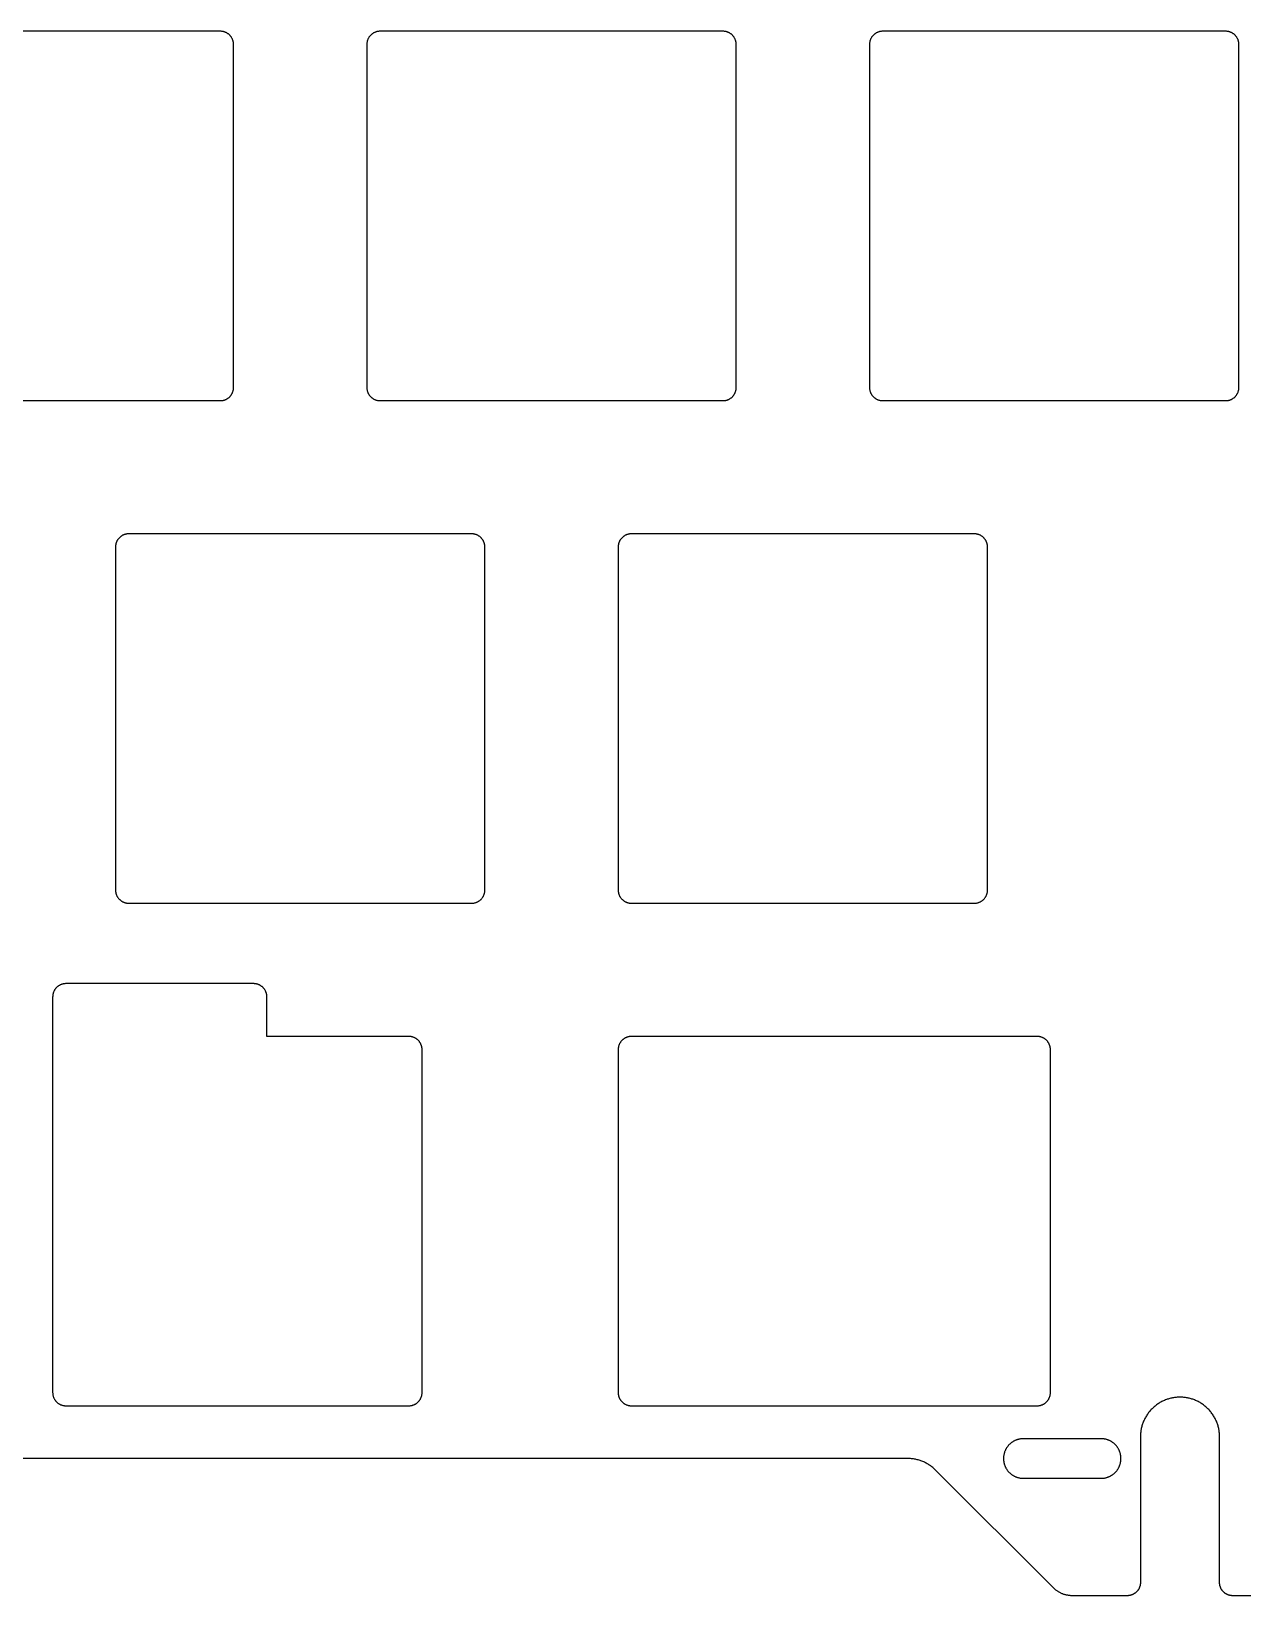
# Model space of a CAD drawing. Header units: millimetres. Extents: x -2014 to -1710, y 1046 to 1151.
# Drawn here: x -1819.7 to -1773.8, y 1046.4 to 1105.7 of the extents above; entities that cross this region are included whole.
import ezdxf

# ---------------------------------------------------------------- set-up
doc = ezdxf.new("R2010")
doc.units = ezdxf.units.MM
doc.layers.add('Layer 01', color=1, linetype='Continuous', true_color=0xff0000)

msp = doc.modelspace()

# ---------------------------------------------------------------- linework, layer by layer
at = {"layer": 'Layer 01', "color": 254, "true_color": 0xcad1ee}
for points in [[(-1812.515, 1105.706), (-1825.515, 1105.706)], [(-1812.015, 1105.206), (-1812.016, 1105.223), (-1812.017, 1105.24), (-1812.018, 1105.257), (-1812.02, 1105.274), (-1812.023, 1105.291), (-1812.026, 1105.308), (-1812.03, 1105.324), (-1812.034, 1105.341), (-1812.039, 1105.357), (-1812.044, 1105.373), (-1812.05, 1105.389), (-1812.057, 1105.405), (-1812.064, 1105.421), (-1812.072, 1105.436), (-1812.08, 1105.451), (-1812.088, 1105.466), (-1812.097, 1105.48), (-1812.107, 1105.494), (-1812.117, 1105.508), (-1812.128, 1105.521), (-1812.139, 1105.534), (-1812.15, 1105.547), (-1812.162, 1105.559), (-1812.174, 1105.571), (-1812.187, 1105.583), (-1812.2, 1105.594), (-1812.213, 1105.604), (-1812.227, 1105.614), (-1812.241, 1105.624), (-1812.256, 1105.633), (-1812.27, 1105.642), (-1812.285, 1105.65), (-1812.301, 1105.657), (-1812.316, 1105.664), (-1812.332, 1105.671), (-1812.348, 1105.677), (-1812.364, 1105.682), (-1812.381, 1105.687), (-1812.397, 1105.692), (-1812.414, 1105.695), (-1812.431, 1105.699), (-1812.447, 1105.701), (-1812.464, 1105.703), (-1812.481, 1105.705), (-1812.498, 1105.706), (-1812.515, 1105.706)], [(-1806.465, 1105.706), (-1806.483, 1105.706), (-1806.5, 1105.705), (-1806.517, 1105.703), (-1806.534, 1105.701), (-1806.55, 1105.699), (-1806.567, 1105.695), (-1806.584, 1105.692), (-1806.6, 1105.687), (-1806.617, 1105.682), (-1806.633, 1105.677), (-1806.649, 1105.671), (-1806.665, 1105.664), (-1806.68, 1105.657), (-1806.696, 1105.65), (-1806.711, 1105.642), (-1806.725, 1105.633), (-1806.74, 1105.624), (-1806.754, 1105.614), (-1806.768, 1105.604), (-1806.781, 1105.594), (-1806.794, 1105.583), (-1806.807, 1105.571), (-1806.819, 1105.559), (-1806.831, 1105.547), (-1806.842, 1105.534), (-1806.853, 1105.521), (-1806.864, 1105.508), (-1806.874, 1105.494), (-1806.884, 1105.48), (-1806.893, 1105.466), (-1806.901, 1105.451), (-1806.909, 1105.436), (-1806.917, 1105.421), (-1806.924, 1105.405), (-1806.931, 1105.389), (-1806.937, 1105.373), (-1806.942, 1105.357), (-1806.947, 1105.341), (-1806.951, 1105.324), (-1806.955, 1105.308), (-1806.958, 1105.291), (-1806.961, 1105.274), (-1806.963, 1105.257), (-1806.964, 1105.24), (-1806.965, 1105.223), (-1806.965, 1105.206)], [(-1793.465, 1105.706), (-1806.465, 1105.706)], [(-1792.965, 1105.206), (-1792.966, 1105.223), (-1792.967, 1105.24), (-1792.968, 1105.257), (-1792.97, 1105.274), (-1792.973, 1105.291), (-1792.976, 1105.308), (-1792.98, 1105.324), (-1792.984, 1105.341), (-1792.989, 1105.357), (-1792.994, 1105.373), (-1793, 1105.389), (-1793.007, 1105.405), (-1793.014, 1105.421), (-1793.022, 1105.436), (-1793.03, 1105.451), (-1793.038, 1105.466), (-1793.047, 1105.48), (-1793.057, 1105.494), (-1793.067, 1105.508), (-1793.078, 1105.521), (-1793.089, 1105.534), (-1793.1, 1105.547), (-1793.112, 1105.559), (-1793.124, 1105.571), (-1793.137, 1105.583), (-1793.15, 1105.594), (-1793.163, 1105.604), (-1793.177, 1105.614), (-1793.191, 1105.624), (-1793.206, 1105.633), (-1793.22, 1105.642), (-1793.235, 1105.65), (-1793.251, 1105.657), (-1793.266, 1105.664), (-1793.282, 1105.671), (-1793.298, 1105.677), (-1793.314, 1105.682), (-1793.331, 1105.687), (-1793.347, 1105.692), (-1793.364, 1105.695), (-1793.381, 1105.699), (-1793.397, 1105.701), (-1793.414, 1105.703), (-1793.431, 1105.705), (-1793.448, 1105.706), (-1793.465, 1105.706)], [(-1787.415, 1105.706), (-1787.433, 1105.706), (-1787.45, 1105.705), (-1787.467, 1105.703), (-1787.484, 1105.701), (-1787.5, 1105.699), (-1787.517, 1105.695), (-1787.534, 1105.692), (-1787.55, 1105.687), (-1787.567, 1105.682), (-1787.583, 1105.677), (-1787.599, 1105.671), (-1787.615, 1105.664), (-1787.63, 1105.657), (-1787.646, 1105.65), (-1787.661, 1105.642), (-1787.675, 1105.633), (-1787.69, 1105.624), (-1787.704, 1105.614), (-1787.718, 1105.604), (-1787.731, 1105.594), (-1787.744, 1105.583), (-1787.757, 1105.571), (-1787.769, 1105.559), (-1787.781, 1105.547), (-1787.792, 1105.534), (-1787.803, 1105.521), (-1787.814, 1105.508), (-1787.824, 1105.494), (-1787.834, 1105.48), (-1787.843, 1105.466), (-1787.851, 1105.451), (-1787.859, 1105.436), (-1787.867, 1105.421), (-1787.874, 1105.405), (-1787.881, 1105.389), (-1787.887, 1105.373), (-1787.892, 1105.357), (-1787.897, 1105.341), (-1787.901, 1105.324), (-1787.905, 1105.308), (-1787.908, 1105.291), (-1787.911, 1105.274), (-1787.913, 1105.257), (-1787.914, 1105.24), (-1787.915, 1105.223), (-1787.915, 1105.206)], [(-1774.415, 1105.706), (-1787.415, 1105.706)], [(-1773.915, 1105.206), (-1773.916, 1105.223), (-1773.917, 1105.24), (-1773.918, 1105.257), (-1773.92, 1105.274), (-1773.923, 1105.291), (-1773.926, 1105.308), (-1773.93, 1105.324), (-1773.934, 1105.341), (-1773.939, 1105.357), (-1773.944, 1105.373), (-1773.95, 1105.389), (-1773.957, 1105.405), (-1773.964, 1105.421), (-1773.972, 1105.436), (-1773.98, 1105.451), (-1773.988, 1105.466), (-1773.997, 1105.48), (-1774.007, 1105.494), (-1774.017, 1105.508), (-1774.028, 1105.521), (-1774.039, 1105.534), (-1774.05, 1105.547), (-1774.062, 1105.559), (-1774.074, 1105.571), (-1774.087, 1105.583), (-1774.1, 1105.594), (-1774.113, 1105.604), (-1774.127, 1105.614), (-1774.141, 1105.624), (-1774.156, 1105.633), (-1774.17, 1105.642), (-1774.185, 1105.65), (-1774.201, 1105.657), (-1774.216, 1105.664), (-1774.232, 1105.671), (-1774.248, 1105.677), (-1774.264, 1105.682), (-1774.281, 1105.687), (-1774.297, 1105.692), (-1774.314, 1105.695), (-1774.331, 1105.699), (-1774.347, 1105.701), (-1774.364, 1105.703), (-1774.381, 1105.705), (-1774.398, 1105.706), (-1774.415, 1105.706)], [(-1812.015, 1092.206), (-1812.015, 1105.206)], [(-1806.965, 1105.206), (-1806.965, 1092.206)], [(-1792.965, 1092.206), (-1792.965, 1105.206)], [(-1787.915, 1105.206), (-1787.915, 1092.206)], [(-1773.915, 1104.711), (-1773.915, 1105.206)], [(-1773.915, 1104.706), (-1773.915, 1104.711)], [(-1773.915, 1092.706), (-1773.915, 1104.706)], [(-1773.915, 1092.701), (-1773.915, 1092.706)], [(-1773.915, 1092.206), (-1773.915, 1092.701)], [(-1812.515, 1091.706), (-1812.498, 1091.706), (-1812.481, 1091.707), (-1812.464, 1091.708), (-1812.447, 1091.711), (-1812.431, 1091.713), (-1812.414, 1091.716), (-1812.397, 1091.72), (-1812.381, 1091.724), (-1812.364, 1091.729), (-1812.348, 1091.735), (-1812.332, 1091.741), (-1812.316, 1091.747), (-1812.301, 1091.754), (-1812.285, 1091.762), (-1812.27, 1091.77), (-1812.256, 1091.779), (-1812.241, 1091.788), (-1812.227, 1091.797), (-1812.213, 1091.807), (-1812.2, 1091.818), (-1812.187, 1091.829), (-1812.174, 1091.84), (-1812.162, 1091.852), (-1812.15, 1091.865), (-1812.139, 1091.877), (-1812.128, 1091.89), (-1812.117, 1091.904), (-1812.107, 1091.918), (-1812.097, 1091.932), (-1812.088, 1091.946), (-1812.08, 1091.961), (-1812.072, 1091.976), (-1812.064, 1091.991), (-1812.057, 1092.007), (-1812.05, 1092.022), (-1812.044, 1092.038), (-1812.039, 1092.055), (-1812.034, 1092.071), (-1812.03, 1092.087), (-1812.026, 1092.104), (-1812.023, 1092.121), (-1812.02, 1092.138), (-1812.018, 1092.155), (-1812.017, 1092.172), (-1812.016, 1092.189), (-1812.015, 1092.206)], [(-1806.965, 1092.206), (-1806.965, 1092.189), (-1806.964, 1092.172), (-1806.963, 1092.155), (-1806.961, 1092.138), (-1806.958, 1092.121), (-1806.955, 1092.104), (-1806.951, 1092.087), (-1806.947, 1092.071), (-1806.942, 1092.055), (-1806.937, 1092.038), (-1806.931, 1092.022), (-1806.924, 1092.007), (-1806.917, 1091.991), (-1806.909, 1091.976), (-1806.901, 1091.961), (-1806.893, 1091.946), (-1806.884, 1091.932), (-1806.874, 1091.918), (-1806.864, 1091.904), (-1806.853, 1091.89), (-1806.842, 1091.877), (-1806.831, 1091.865), (-1806.819, 1091.852), (-1806.807, 1091.84), (-1806.794, 1091.829), (-1806.781, 1091.818), (-1806.768, 1091.807), (-1806.754, 1091.797), (-1806.74, 1091.788), (-1806.725, 1091.779), (-1806.711, 1091.77), (-1806.696, 1091.762), (-1806.68, 1091.754), (-1806.665, 1091.747), (-1806.649, 1091.741), (-1806.633, 1091.735), (-1806.617, 1091.729), (-1806.6, 1091.724), (-1806.584, 1091.72), (-1806.567, 1091.716), (-1806.55, 1091.713), (-1806.534, 1091.711), (-1806.517, 1091.708), (-1806.5, 1091.707), (-1806.483, 1091.706), (-1806.465, 1091.706)], [(-1793.465, 1091.706), (-1793.448, 1091.706), (-1793.431, 1091.707), (-1793.414, 1091.708), (-1793.397, 1091.711), (-1793.381, 1091.713), (-1793.364, 1091.716), (-1793.347, 1091.72), (-1793.331, 1091.724), (-1793.314, 1091.729), (-1793.298, 1091.735), (-1793.282, 1091.741), (-1793.266, 1091.747), (-1793.251, 1091.754), (-1793.235, 1091.762), (-1793.22, 1091.77), (-1793.206, 1091.779), (-1793.191, 1091.788), (-1793.177, 1091.797), (-1793.163, 1091.807), (-1793.15, 1091.818), (-1793.137, 1091.829), (-1793.124, 1091.84), (-1793.112, 1091.852), (-1793.1, 1091.865), (-1793.089, 1091.877), (-1793.078, 1091.89), (-1793.067, 1091.904), (-1793.057, 1091.918), (-1793.047, 1091.932), (-1793.038, 1091.946), (-1793.03, 1091.961), (-1793.022, 1091.976), (-1793.014, 1091.991), (-1793.007, 1092.007), (-1793, 1092.022), (-1792.994, 1092.038), (-1792.989, 1092.055), (-1792.984, 1092.071), (-1792.98, 1092.087), (-1792.976, 1092.104), (-1792.973, 1092.121), (-1792.97, 1092.138), (-1792.968, 1092.155), (-1792.967, 1092.172), (-1792.966, 1092.189), (-1792.965, 1092.206)], [(-1787.915, 1092.206), (-1787.915, 1092.189), (-1787.914, 1092.172), (-1787.913, 1092.155), (-1787.911, 1092.138), (-1787.908, 1092.121), (-1787.905, 1092.104), (-1787.901, 1092.087), (-1787.897, 1092.071), (-1787.892, 1092.055), (-1787.887, 1092.038), (-1787.881, 1092.022), (-1787.874, 1092.007), (-1787.867, 1091.991), (-1787.859, 1091.976), (-1787.851, 1091.961), (-1787.843, 1091.946), (-1787.834, 1091.932), (-1787.824, 1091.918), (-1787.814, 1091.904), (-1787.803, 1091.89), (-1787.792, 1091.877), (-1787.781, 1091.865), (-1787.769, 1091.852), (-1787.757, 1091.84), (-1787.744, 1091.829), (-1787.731, 1091.818), (-1787.718, 1091.807), (-1787.704, 1091.797), (-1787.69, 1091.788), (-1787.675, 1091.779), (-1787.661, 1091.77), (-1787.646, 1091.762), (-1787.63, 1091.754), (-1787.615, 1091.747), (-1787.599, 1091.741), (-1787.583, 1091.735), (-1787.567, 1091.729), (-1787.55, 1091.724), (-1787.534, 1091.72), (-1787.517, 1091.716), (-1787.5, 1091.713), (-1787.484, 1091.711), (-1787.467, 1091.708), (-1787.45, 1091.707), (-1787.433, 1091.706), (-1787.415, 1091.706)], [(-1774.415, 1091.706), (-1774.398, 1091.706), (-1774.381, 1091.707), (-1774.364, 1091.708), (-1774.347, 1091.711), (-1774.331, 1091.713), (-1774.314, 1091.716), (-1774.297, 1091.72), (-1774.281, 1091.724), (-1774.264, 1091.729), (-1774.248, 1091.735), (-1774.232, 1091.741), (-1774.216, 1091.747), (-1774.201, 1091.754), (-1774.185, 1091.762), (-1774.17, 1091.77), (-1774.156, 1091.779), (-1774.141, 1091.788), (-1774.127, 1091.797), (-1774.113, 1091.807), (-1774.1, 1091.818), (-1774.087, 1091.829), (-1774.074, 1091.84), (-1774.062, 1091.852), (-1774.05, 1091.865), (-1774.039, 1091.877), (-1774.028, 1091.89), (-1774.017, 1091.904), (-1774.007, 1091.918), (-1773.997, 1091.932), (-1773.988, 1091.946), (-1773.98, 1091.961), (-1773.972, 1091.976), (-1773.964, 1091.991), (-1773.957, 1092.007), (-1773.95, 1092.022), (-1773.944, 1092.038), (-1773.939, 1092.055), (-1773.934, 1092.071), (-1773.93, 1092.087), (-1773.926, 1092.104), (-1773.923, 1092.121), (-1773.92, 1092.138), (-1773.918, 1092.155), (-1773.917, 1092.172), (-1773.916, 1092.189), (-1773.915, 1092.206)], [(-1825.015, 1091.706), (-1813.015, 1091.706)], [(-1813.015, 1091.706), (-1813.009, 1091.706)], [(-1813.009, 1091.706), (-1812.515, 1091.706)], [(-1806.465, 1091.706), (-1805.972, 1091.706)], [(-1805.972, 1091.706), (-1805.965, 1091.706)], [(-1805.965, 1091.706), (-1793.965, 1091.706)], [(-1793.965, 1091.706), (-1793.959, 1091.706)], [(-1793.959, 1091.706), (-1793.465, 1091.706)], [(-1787.415, 1091.706), (-1786.922, 1091.706)], [(-1786.922, 1091.706), (-1786.915, 1091.706)], [(-1786.915, 1091.706), (-1774.915, 1091.706)], [(-1774.915, 1091.706), (-1774.909, 1091.706)], [(-1774.909, 1091.706), (-1774.415, 1091.706)], [(-1815.99, 1086.656), (-1816.008, 1086.656), (-1816.025, 1086.655), (-1816.042, 1086.653), (-1816.059, 1086.651), (-1816.075, 1086.649), (-1816.092, 1086.645), (-1816.109, 1086.642), (-1816.125, 1086.637), (-1816.142, 1086.632), (-1816.158, 1086.627), (-1816.174, 1086.621), (-1816.19, 1086.614), (-1816.205, 1086.607), (-1816.221, 1086.6), (-1816.236, 1086.592), (-1816.25, 1086.583), (-1816.265, 1086.574), (-1816.279, 1086.564), (-1816.293, 1086.554), (-1816.306, 1086.544), (-1816.319, 1086.533), (-1816.332, 1086.521), (-1816.344, 1086.509), (-1816.356, 1086.497), (-1816.367, 1086.484), (-1816.378, 1086.471), (-1816.389, 1086.458), (-1816.399, 1086.444), (-1816.409, 1086.43), (-1816.418, 1086.416), (-1816.426, 1086.401), (-1816.434, 1086.386), (-1816.442, 1086.371), (-1816.449, 1086.355), (-1816.456, 1086.339), (-1816.462, 1086.323), (-1816.467, 1086.307), (-1816.472, 1086.291), (-1816.476, 1086.274), (-1816.48, 1086.258), (-1816.483, 1086.241), (-1816.486, 1086.224), (-1816.488, 1086.207), (-1816.489, 1086.19), (-1816.49, 1086.173), (-1816.49, 1086.156)], [(-1802.99, 1086.656), (-1815.99, 1086.656)], [(-1802.49, 1086.156), (-1802.491, 1086.173), (-1802.492, 1086.19), (-1802.493, 1086.207), (-1802.495, 1086.224), (-1802.498, 1086.241), (-1802.501, 1086.258), (-1802.505, 1086.274), (-1802.509, 1086.291), (-1802.514, 1086.307), (-1802.519, 1086.323), (-1802.525, 1086.339), (-1802.532, 1086.355), (-1802.539, 1086.371), (-1802.547, 1086.386), (-1802.555, 1086.401), (-1802.563, 1086.416), (-1802.572, 1086.43), (-1802.582, 1086.444), (-1802.592, 1086.458), (-1802.603, 1086.471), (-1802.614, 1086.484), (-1802.625, 1086.497), (-1802.637, 1086.509), (-1802.649, 1086.521), (-1802.662, 1086.533), (-1802.675, 1086.544), (-1802.688, 1086.554), (-1802.702, 1086.564), (-1802.716, 1086.574), (-1802.731, 1086.583), (-1802.745, 1086.592), (-1802.76, 1086.6), (-1802.776, 1086.607), (-1802.791, 1086.614), (-1802.807, 1086.621), (-1802.823, 1086.627), (-1802.839, 1086.632), (-1802.856, 1086.637), (-1802.872, 1086.642), (-1802.889, 1086.645), (-1802.906, 1086.649), (-1802.922, 1086.651), (-1802.939, 1086.653), (-1802.956, 1086.655), (-1802.973, 1086.656), (-1802.99, 1086.656)], [(-1796.94, 1086.656), (-1796.958, 1086.656), (-1796.975, 1086.655), (-1796.992, 1086.653), (-1797.009, 1086.651), (-1797.025, 1086.649), (-1797.042, 1086.645), (-1797.059, 1086.642), (-1797.075, 1086.637), (-1797.092, 1086.632), (-1797.108, 1086.627), (-1797.124, 1086.621), (-1797.14, 1086.614), (-1797.155, 1086.607), (-1797.171, 1086.6), (-1797.186, 1086.592), (-1797.2, 1086.583), (-1797.215, 1086.574), (-1797.229, 1086.564), (-1797.243, 1086.554), (-1797.256, 1086.544), (-1797.269, 1086.533), (-1797.282, 1086.521), (-1797.294, 1086.509), (-1797.306, 1086.497), (-1797.317, 1086.484), (-1797.328, 1086.471), (-1797.339, 1086.458), (-1797.349, 1086.444), (-1797.359, 1086.43), (-1797.368, 1086.416), (-1797.376, 1086.401), (-1797.384, 1086.386), (-1797.392, 1086.371), (-1797.399, 1086.355), (-1797.406, 1086.339), (-1797.412, 1086.323), (-1797.417, 1086.307), (-1797.422, 1086.291), (-1797.426, 1086.274), (-1797.43, 1086.258), (-1797.433, 1086.241), (-1797.436, 1086.224), (-1797.438, 1086.207), (-1797.439, 1086.19), (-1797.44, 1086.173), (-1797.44, 1086.156)], [(-1783.94, 1086.656), (-1796.94, 1086.656)], [(-1783.44, 1086.156), (-1783.441, 1086.173), (-1783.442, 1086.19), (-1783.443, 1086.207), (-1783.445, 1086.224), (-1783.448, 1086.241), (-1783.451, 1086.258), (-1783.455, 1086.274), (-1783.459, 1086.291), (-1783.464, 1086.307), (-1783.469, 1086.323), (-1783.475, 1086.339), (-1783.482, 1086.355), (-1783.489, 1086.371), (-1783.497, 1086.386), (-1783.505, 1086.401), (-1783.513, 1086.416), (-1783.522, 1086.43), (-1783.532, 1086.444), (-1783.542, 1086.458), (-1783.553, 1086.471), (-1783.564, 1086.484), (-1783.575, 1086.497), (-1783.587, 1086.509), (-1783.599, 1086.521), (-1783.612, 1086.533), (-1783.625, 1086.544), (-1783.638, 1086.554), (-1783.652, 1086.564), (-1783.666, 1086.574), (-1783.681, 1086.583), (-1783.695, 1086.592), (-1783.71, 1086.6), (-1783.726, 1086.607), (-1783.741, 1086.614), (-1783.757, 1086.621), (-1783.773, 1086.627), (-1783.789, 1086.632), (-1783.806, 1086.637), (-1783.822, 1086.642), (-1783.839, 1086.645), (-1783.856, 1086.649), (-1783.872, 1086.651), (-1783.889, 1086.653), (-1783.906, 1086.655), (-1783.923, 1086.656), (-1783.94, 1086.656)], [(-1816.49, 1086.156), (-1816.49, 1073.156)], [(-1802.49, 1073.156), (-1802.49, 1086.156)], [(-1797.44, 1086.156), (-1797.44, 1073.156)], [(-1783.44, 1085.662), (-1783.44, 1086.156)], [(-1783.44, 1085.656), (-1783.44, 1085.662)], [(-1783.44, 1073.656), (-1783.44, 1085.656)], [(-1783.44, 1073.65), (-1783.44, 1073.656)], [(-1783.44, 1073.156), (-1783.44, 1073.65)], [(-1816.49, 1073.156), (-1816.49, 1073.139), (-1816.489, 1073.122), (-1816.488, 1073.105), (-1816.486, 1073.088), (-1816.483, 1073.071), (-1816.48, 1073.054), (-1816.476, 1073.037), (-1816.472, 1073.021), (-1816.467, 1073.005), (-1816.462, 1072.988), (-1816.456, 1072.972), (-1816.449, 1072.957), (-1816.442, 1072.941), (-1816.434, 1072.926), (-1816.426, 1072.911), (-1816.418, 1072.896), (-1816.409, 1072.882), (-1816.399, 1072.868), (-1816.389, 1072.854), (-1816.378, 1072.84), (-1816.367, 1072.827), (-1816.356, 1072.815), (-1816.344, 1072.802), (-1816.332, 1072.79), (-1816.319, 1072.779), (-1816.306, 1072.768), (-1816.293, 1072.757), (-1816.279, 1072.747), (-1816.265, 1072.738), (-1816.25, 1072.729), (-1816.236, 1072.72), (-1816.221, 1072.712), (-1816.205, 1072.704), (-1816.19, 1072.697), (-1816.174, 1072.691), (-1816.158, 1072.685), (-1816.142, 1072.679), (-1816.125, 1072.674), (-1816.109, 1072.67), (-1816.092, 1072.666), (-1816.075, 1072.663), (-1816.059, 1072.661), (-1816.042, 1072.658), (-1816.025, 1072.657), (-1816.008, 1072.656), (-1815.99, 1072.656)], [(-1802.99, 1072.656), (-1802.973, 1072.656), (-1802.956, 1072.657), (-1802.939, 1072.658), (-1802.922, 1072.661), (-1802.906, 1072.663), (-1802.889, 1072.666), (-1802.872, 1072.67), (-1802.856, 1072.674), (-1802.839, 1072.679), (-1802.823, 1072.685), (-1802.807, 1072.691), (-1802.791, 1072.697), (-1802.776, 1072.704), (-1802.76, 1072.712), (-1802.745, 1072.72), (-1802.731, 1072.729), (-1802.716, 1072.738), (-1802.702, 1072.747), (-1802.688, 1072.757), (-1802.675, 1072.768), (-1802.662, 1072.779), (-1802.649, 1072.79), (-1802.637, 1072.802), (-1802.625, 1072.815), (-1802.614, 1072.827), (-1802.603, 1072.84), (-1802.592, 1072.854), (-1802.582, 1072.868), (-1802.572, 1072.882), (-1802.563, 1072.896), (-1802.555, 1072.911), (-1802.547, 1072.926), (-1802.539, 1072.941), (-1802.532, 1072.957), (-1802.525, 1072.972), (-1802.519, 1072.988), (-1802.514, 1073.005), (-1802.509, 1073.021), (-1802.505, 1073.037), (-1802.501, 1073.054), (-1802.498, 1073.071), (-1802.495, 1073.088), (-1802.493, 1073.105), (-1802.492, 1073.122), (-1802.491, 1073.139), (-1802.49, 1073.156)], [(-1797.44, 1073.156), (-1797.44, 1073.139), (-1797.439, 1073.122), (-1797.438, 1073.105), (-1797.436, 1073.088), (-1797.433, 1073.071), (-1797.43, 1073.054), (-1797.426, 1073.037), (-1797.422, 1073.021), (-1797.417, 1073.005), (-1797.412, 1072.988), (-1797.406, 1072.972), (-1797.399, 1072.957), (-1797.392, 1072.941), (-1797.384, 1072.926), (-1797.376, 1072.911), (-1797.368, 1072.896), (-1797.359, 1072.882), (-1797.349, 1072.868), (-1797.339, 1072.854), (-1797.328, 1072.84), (-1797.317, 1072.827), (-1797.306, 1072.815), (-1797.294, 1072.802), (-1797.282, 1072.79), (-1797.269, 1072.779), (-1797.256, 1072.768), (-1797.243, 1072.757), (-1797.229, 1072.747), (-1797.215, 1072.738), (-1797.2, 1072.729), (-1797.186, 1072.72), (-1797.171, 1072.712), (-1797.155, 1072.704), (-1797.14, 1072.697), (-1797.124, 1072.691), (-1797.108, 1072.685), (-1797.092, 1072.679), (-1797.075, 1072.674), (-1797.059, 1072.67), (-1797.042, 1072.666), (-1797.025, 1072.663), (-1797.009, 1072.661), (-1796.992, 1072.658), (-1796.975, 1072.657), (-1796.958, 1072.656), (-1796.94, 1072.656)], [(-1783.94, 1072.656), (-1783.923, 1072.656), (-1783.906, 1072.657), (-1783.889, 1072.658), (-1783.872, 1072.661), (-1783.856, 1072.663), (-1783.839, 1072.666), (-1783.822, 1072.67), (-1783.806, 1072.674), (-1783.789, 1072.679), (-1783.773, 1072.685), (-1783.757, 1072.691), (-1783.741, 1072.697), (-1783.726, 1072.704), (-1783.71, 1072.712), (-1783.695, 1072.72), (-1783.681, 1072.729), (-1783.666, 1072.738), (-1783.652, 1072.747), (-1783.638, 1072.757), (-1783.625, 1072.768), (-1783.612, 1072.779), (-1783.599, 1072.79), (-1783.587, 1072.802), (-1783.575, 1072.815), (-1783.564, 1072.827), (-1783.553, 1072.84), (-1783.542, 1072.854), (-1783.532, 1072.868), (-1783.522, 1072.882), (-1783.513, 1072.896), (-1783.505, 1072.911), (-1783.497, 1072.926), (-1783.489, 1072.941), (-1783.482, 1072.957), (-1783.475, 1072.972), (-1783.469, 1072.988), (-1783.464, 1073.005), (-1783.459, 1073.021), (-1783.455, 1073.037), (-1783.451, 1073.054), (-1783.448, 1073.071), (-1783.445, 1073.088), (-1783.443, 1073.105), (-1783.442, 1073.122), (-1783.441, 1073.139), (-1783.44, 1073.156)], [(-1815.99, 1072.656), (-1802.99, 1072.656)], [(-1796.94, 1072.656), (-1783.94, 1072.656)], [(-1818.372, 1069.606), (-1818.389, 1069.606), (-1818.406, 1069.605), (-1818.423, 1069.603), (-1818.44, 1069.601), (-1818.457, 1069.599), (-1818.473, 1069.595), (-1818.49, 1069.592), (-1818.507, 1069.587), (-1818.523, 1069.582), (-1818.539, 1069.577), (-1818.555, 1069.571), (-1818.571, 1069.564), (-1818.586, 1069.557), (-1818.602, 1069.55), (-1818.617, 1069.542), (-1818.631, 1069.533), (-1818.646, 1069.524), (-1818.66, 1069.514), (-1818.674, 1069.504), (-1818.687, 1069.494), (-1818.7, 1069.483), (-1818.713, 1069.471), (-1818.725, 1069.459), (-1818.737, 1069.447), (-1818.749, 1069.434), (-1818.76, 1069.421), (-1818.77, 1069.408), (-1818.78, 1069.394), (-1818.79, 1069.38), (-1818.799, 1069.366), (-1818.808, 1069.351), (-1818.816, 1069.336), (-1818.823, 1069.321), (-1818.83, 1069.305), (-1818.837, 1069.289), (-1818.843, 1069.273), (-1818.848, 1069.257), (-1818.853, 1069.241), (-1818.857, 1069.224), (-1818.861, 1069.208), (-1818.864, 1069.191), (-1818.867, 1069.174), (-1818.869, 1069.157), (-1818.871, 1069.14), (-1818.871, 1069.123), (-1818.872, 1069.106)], [(-1811.253, 1069.606), (-1818.372, 1069.606)], [(-1810.753, 1069.106), (-1810.753, 1069.123), (-1810.754, 1069.14), (-1810.756, 1069.157), (-1810.758, 1069.174), (-1810.76, 1069.191), (-1810.763, 1069.208), (-1810.767, 1069.224), (-1810.771, 1069.241), (-1810.776, 1069.257), (-1810.782, 1069.273), (-1810.788, 1069.289), (-1810.794, 1069.305), (-1810.801, 1069.321), (-1810.809, 1069.336), (-1810.817, 1069.351), (-1810.826, 1069.366), (-1810.835, 1069.38), (-1810.844, 1069.394), (-1810.855, 1069.408), (-1810.865, 1069.421), (-1810.876, 1069.434), (-1810.888, 1069.447), (-1810.899, 1069.459), (-1810.912, 1069.471), (-1810.924, 1069.483), (-1810.937, 1069.494), (-1810.951, 1069.504), (-1810.965, 1069.514), (-1810.979, 1069.524), (-1810.993, 1069.533), (-1811.008, 1069.542), (-1811.023, 1069.55), (-1811.038, 1069.557), (-1811.054, 1069.564), (-1811.069, 1069.571), (-1811.085, 1069.577), (-1811.102, 1069.582), (-1811.118, 1069.587), (-1811.135, 1069.592), (-1811.151, 1069.595), (-1811.168, 1069.599), (-1811.185, 1069.601), (-1811.202, 1069.603), (-1811.219, 1069.605), (-1811.236, 1069.606), (-1811.253, 1069.606)], [(-1818.872, 1069.106), (-1818.872, 1054.106)], [(-1810.753, 1067.606), (-1810.753, 1069.106)], [(-1805.372, 1067.606), (-1810.753, 1067.606)], [(-1804.872, 1067.106), (-1804.872, 1067.123), (-1804.873, 1067.14), (-1804.874, 1067.157), (-1804.876, 1067.174), (-1804.879, 1067.191), (-1804.882, 1067.208), (-1804.886, 1067.224), (-1804.89, 1067.241), (-1804.895, 1067.257), (-1804.901, 1067.273), (-1804.907, 1067.289), (-1804.913, 1067.305), (-1804.92, 1067.321), (-1804.928, 1067.336), (-1804.936, 1067.351), (-1804.944, 1067.366), (-1804.954, 1067.38), (-1804.963, 1067.394), (-1804.973, 1067.408), (-1804.984, 1067.421), (-1804.995, 1067.434), (-1805.006, 1067.447), (-1805.018, 1067.459), (-1805.03, 1067.471), (-1805.043, 1067.483), (-1805.056, 1067.494), (-1805.07, 1067.504), (-1805.083, 1067.514), (-1805.097, 1067.524), (-1805.112, 1067.533), (-1805.127, 1067.542), (-1805.142, 1067.55), (-1805.157, 1067.557), (-1805.172, 1067.564), (-1805.188, 1067.571), (-1805.204, 1067.577), (-1805.22, 1067.582), (-1805.237, 1067.587), (-1805.253, 1067.592), (-1805.27, 1067.595), (-1805.287, 1067.599), (-1805.304, 1067.601), (-1805.321, 1067.603), (-1805.338, 1067.605), (-1805.355, 1067.606), (-1805.372, 1067.606)], [(-1796.94, 1067.606), (-1796.957, 1067.606), (-1796.975, 1067.605), (-1796.992, 1067.603), (-1797.008, 1067.601), (-1797.025, 1067.599), (-1797.042, 1067.595), (-1797.059, 1067.592), (-1797.075, 1067.587), (-1797.092, 1067.582), (-1797.108, 1067.577), (-1797.124, 1067.571), (-1797.14, 1067.564), (-1797.155, 1067.557), (-1797.17, 1067.55), (-1797.185, 1067.542), (-1797.2, 1067.533), (-1797.215, 1067.524), (-1797.229, 1067.514), (-1797.243, 1067.504), (-1797.256, 1067.494), (-1797.269, 1067.483), (-1797.282, 1067.471), (-1797.294, 1067.459), (-1797.306, 1067.447), (-1797.317, 1067.434), (-1797.328, 1067.421), (-1797.339, 1067.408), (-1797.349, 1067.394), (-1797.358, 1067.38), (-1797.368, 1067.366), (-1797.376, 1067.351), (-1797.384, 1067.336), (-1797.392, 1067.321), (-1797.399, 1067.305), (-1797.406, 1067.289), (-1797.412, 1067.273), (-1797.417, 1067.257), (-1797.422, 1067.241), (-1797.426, 1067.224), (-1797.43, 1067.208), (-1797.433, 1067.191), (-1797.436, 1067.174), (-1797.438, 1067.157), (-1797.439, 1067.14), (-1797.44, 1067.123), (-1797.44, 1067.106)], [(-1796.44, 1067.606), (-1796.94, 1067.606)], [(-1782.059, 1067.606), (-1796.44, 1067.606)], [(-1782.054, 1067.606), (-1782.059, 1067.606)], [(-1781.559, 1067.606), (-1782.054, 1067.606)], [(-1781.059, 1067.106), (-1781.059, 1067.123), (-1781.06, 1067.14), (-1781.062, 1067.157), (-1781.064, 1067.174), (-1781.066, 1067.191), (-1781.07, 1067.208), (-1781.073, 1067.224), (-1781.078, 1067.241), (-1781.083, 1067.257), (-1781.088, 1067.273), (-1781.094, 1067.289), (-1781.101, 1067.305), (-1781.108, 1067.321), (-1781.115, 1067.336), (-1781.123, 1067.351), (-1781.132, 1067.366), (-1781.141, 1067.38), (-1781.151, 1067.394), (-1781.161, 1067.408), (-1781.171, 1067.421), (-1781.182, 1067.434), (-1781.194, 1067.447), (-1781.206, 1067.459), (-1781.218, 1067.471), (-1781.231, 1067.483), (-1781.244, 1067.494), (-1781.257, 1067.504), (-1781.271, 1067.514), (-1781.285, 1067.524), (-1781.299, 1067.533), (-1781.314, 1067.542), (-1781.329, 1067.55), (-1781.344, 1067.557), (-1781.36, 1067.564), (-1781.376, 1067.571), (-1781.392, 1067.577), (-1781.408, 1067.582), (-1781.424, 1067.587), (-1781.441, 1067.592), (-1781.457, 1067.595), (-1781.474, 1067.599), (-1781.491, 1067.601), (-1781.508, 1067.603), (-1781.525, 1067.605), (-1781.542, 1067.606), (-1781.559, 1067.606)], [(-1804.872, 1066.677), (-1804.872, 1067.106)], [(-1797.44, 1067.106), (-1797.44, 1066.612)], [(-1781.059, 1054.106), (-1781.059, 1067.106)], [(-1804.869, 1066.606), (-1804.87, 1066.641), (-1804.871, 1066.659), (-1804.872, 1066.677)], [(-1804.869, 1054.606), (-1804.869, 1066.606)], [(-1797.44, 1066.612), (-1797.44, 1066.606)], [(-1797.44, 1066.606), (-1797.44, 1054.606)], [(-1804.872, 1054.535), (-1804.871, 1054.553), (-1804.87, 1054.57), (-1804.869, 1054.606)], [(-1804.872, 1054.106), (-1804.872, 1054.535)], [(-1797.44, 1054.606), (-1797.44, 1054.6)], [(-1797.44, 1054.6), (-1797.44, 1054.106)], [(-1818.872, 1054.106), (-1818.871, 1054.089), (-1818.871, 1054.072), (-1818.869, 1054.055), (-1818.867, 1054.038), (-1818.864, 1054.021), (-1818.861, 1054.004), (-1818.857, 1053.987), (-1818.853, 1053.971), (-1818.848, 1053.955), (-1818.843, 1053.938), (-1818.837, 1053.922), (-1818.83, 1053.907), (-1818.823, 1053.891), (-1818.816, 1053.876), (-1818.808, 1053.861), (-1818.799, 1053.846), (-1818.79, 1053.832), (-1818.78, 1053.818), (-1818.77, 1053.804), (-1818.76, 1053.79), (-1818.749, 1053.777), (-1818.737, 1053.765), (-1818.725, 1053.752), (-1818.713, 1053.74), (-1818.7, 1053.729), (-1818.687, 1053.718), (-1818.674, 1053.707), (-1818.66, 1053.697), (-1818.646, 1053.688), (-1818.631, 1053.679), (-1818.617, 1053.67), (-1818.602, 1053.662), (-1818.586, 1053.654), (-1818.571, 1053.647), (-1818.555, 1053.641), (-1818.539, 1053.635), (-1818.523, 1053.629), (-1818.507, 1053.624), (-1818.49, 1053.62), (-1818.473, 1053.616), (-1818.457, 1053.613), (-1818.44, 1053.611), (-1818.423, 1053.608), (-1818.406, 1053.607), (-1818.389, 1053.606), (-1818.372, 1053.606)], [(-1805.372, 1053.606), (-1805.355, 1053.606), (-1805.338, 1053.607), (-1805.321, 1053.608), (-1805.304, 1053.611), (-1805.287, 1053.613), (-1805.27, 1053.616), (-1805.253, 1053.62), (-1805.237, 1053.624), (-1805.22, 1053.629), (-1805.204, 1053.635), (-1805.188, 1053.641), (-1805.172, 1053.647), (-1805.157, 1053.654), (-1805.142, 1053.662), (-1805.127, 1053.67), (-1805.112, 1053.679), (-1805.097, 1053.688), (-1805.083, 1053.697), (-1805.07, 1053.707), (-1805.056, 1053.718), (-1805.043, 1053.729), (-1805.03, 1053.74), (-1805.018, 1053.752), (-1805.006, 1053.765), (-1804.995, 1053.777), (-1804.984, 1053.79), (-1804.973, 1053.804), (-1804.963, 1053.818), (-1804.954, 1053.832), (-1804.944, 1053.846), (-1804.936, 1053.861), (-1804.928, 1053.876), (-1804.92, 1053.891), (-1804.913, 1053.907), (-1804.907, 1053.922), (-1804.901, 1053.938), (-1804.895, 1053.955), (-1804.89, 1053.971), (-1804.886, 1053.987), (-1804.882, 1054.004), (-1804.879, 1054.021), (-1804.876, 1054.038), (-1804.874, 1054.055), (-1804.873, 1054.072), (-1804.872, 1054.089), (-1804.872, 1054.106)], [(-1797.44, 1054.106), (-1797.44, 1054.089), (-1797.439, 1054.072), (-1797.438, 1054.055), (-1797.436, 1054.038), (-1797.433, 1054.021), (-1797.43, 1054.004), (-1797.426, 1053.987), (-1797.422, 1053.971), (-1797.417, 1053.955), (-1797.412, 1053.938), (-1797.406, 1053.922), (-1797.399, 1053.907), (-1797.392, 1053.891), (-1797.384, 1053.876), (-1797.376, 1053.861), (-1797.368, 1053.846), (-1797.358, 1053.832), (-1797.349, 1053.818), (-1797.339, 1053.804), (-1797.328, 1053.79), (-1797.317, 1053.777), (-1797.306, 1053.765), (-1797.294, 1053.752), (-1797.282, 1053.74), (-1797.269, 1053.729), (-1797.256, 1053.718), (-1797.243, 1053.707), (-1797.229, 1053.697), (-1797.215, 1053.688), (-1797.2, 1053.679), (-1797.185, 1053.67), (-1797.17, 1053.662), (-1797.155, 1053.654), (-1797.14, 1053.647), (-1797.124, 1053.641), (-1797.108, 1053.635), (-1797.092, 1053.629), (-1797.075, 1053.624), (-1797.059, 1053.62), (-1797.042, 1053.616), (-1797.025, 1053.613), (-1797.008, 1053.611), (-1796.992, 1053.608), (-1796.975, 1053.607), (-1796.957, 1053.606), (-1796.94, 1053.606)], [(-1781.559, 1053.606), (-1781.542, 1053.606), (-1781.525, 1053.607), (-1781.508, 1053.608), (-1781.491, 1053.611), (-1781.474, 1053.613), (-1781.457, 1053.616), (-1781.441, 1053.62), (-1781.424, 1053.624), (-1781.408, 1053.629), (-1781.392, 1053.635), (-1781.376, 1053.641), (-1781.36, 1053.647), (-1781.344, 1053.654), (-1781.329, 1053.662), (-1781.314, 1053.67), (-1781.299, 1053.679), (-1781.285, 1053.688), (-1781.271, 1053.697), (-1781.257, 1053.707), (-1781.244, 1053.718), (-1781.231, 1053.729), (-1781.218, 1053.74), (-1781.206, 1053.752), (-1781.194, 1053.765), (-1781.182, 1053.777), (-1781.171, 1053.79), (-1781.161, 1053.804), (-1781.151, 1053.818), (-1781.141, 1053.832), (-1781.132, 1053.846), (-1781.123, 1053.861), (-1781.115, 1053.876), (-1781.108, 1053.891), (-1781.101, 1053.907), (-1781.094, 1053.922), (-1781.088, 1053.938), (-1781.083, 1053.955), (-1781.078, 1053.971), (-1781.073, 1053.987), (-1781.07, 1054.004), (-1781.066, 1054.021), (-1781.064, 1054.038), (-1781.062, 1054.055), (-1781.06, 1054.072), (-1781.059, 1054.089), (-1781.059, 1054.106)], [(-1774.648, 1052.431), (-1774.648, 1052.467), (-1774.65, 1052.502), (-1774.652, 1052.537), (-1774.655, 1052.573), (-1774.658, 1052.608), (-1774.663, 1052.643), (-1774.668, 1052.677), (-1774.674, 1052.712), (-1774.681, 1052.746), (-1774.689, 1052.781), (-1774.698, 1052.815), (-1774.707, 1052.849), (-1774.718, 1052.883), (-1774.729, 1052.916), (-1774.74, 1052.949), (-1774.753, 1052.983), (-1774.768, 1053.019), (-1774.784, 1053.054), (-1774.8, 1053.089), (-1774.817, 1053.123), (-1774.835, 1053.157), (-1774.854, 1053.19), (-1774.874, 1053.223), (-1774.894, 1053.255), (-1774.915, 1053.286), (-1774.938, 1053.317), (-1774.961, 1053.348), (-1774.984, 1053.377), (-1775.009, 1053.407), (-1775.034, 1053.436), (-1775.06, 1053.464), (-1775.087, 1053.492), (-1775.115, 1053.519), (-1775.143, 1053.545), (-1775.172, 1053.57), (-1775.201, 1053.595), (-1775.231, 1053.618), (-1775.262, 1053.641), (-1775.293, 1053.663), (-1775.324, 1053.685), (-1775.356, 1053.705), (-1775.389, 1053.725), (-1775.422, 1053.744), (-1775.456, 1053.762), (-1775.49, 1053.779), (-1775.525, 1053.795), (-1775.561, 1053.811), (-1775.596, 1053.826), (-1775.629, 1053.838), (-1775.663, 1053.85), (-1775.696, 1053.861), (-1775.73, 1053.872), (-1775.764, 1053.881), (-1775.798, 1053.89), (-1775.833, 1053.897), (-1775.867, 1053.904), (-1775.902, 1053.911), (-1775.936, 1053.916), (-1775.971, 1053.921), (-1776.006, 1053.924), (-1776.042, 1053.927), (-1776.077, 1053.929), (-1776.112, 1053.93), (-1776.148, 1053.931), (-1776.184, 1053.93), (-1776.219, 1053.929), (-1776.254, 1053.927), (-1776.29, 1053.924), (-1776.325, 1053.921), (-1776.36, 1053.916), (-1776.394, 1053.911), (-1776.429, 1053.905), (-1776.463, 1053.898), (-1776.498, 1053.89), (-1776.532, 1053.881), (-1776.566, 1053.872), (-1776.6, 1053.861), (-1776.633, 1053.85), (-1776.666, 1053.839), (-1776.7, 1053.826), (-1776.736, 1053.811), (-1776.771, 1053.795), (-1776.806, 1053.779), (-1776.84, 1053.762), (-1776.874, 1053.744), (-1776.907, 1053.725), (-1776.94, 1053.705), (-1776.972, 1053.685), (-1777.003, 1053.664), (-1777.034, 1053.641), (-1777.065, 1053.618), (-1777.095, 1053.595), (-1777.124, 1053.57), (-1777.153, 1053.545), (-1777.181, 1053.519), (-1777.209, 1053.492), (-1777.236, 1053.464), (-1777.262, 1053.436), (-1777.287, 1053.407), (-1777.312, 1053.378), (-1777.336, 1053.348), (-1777.358, 1053.317), (-1777.381, 1053.286), (-1777.402, 1053.255), (-1777.422, 1053.223), (-1777.442, 1053.19), (-1777.461, 1053.157), (-1777.479, 1053.123), (-1777.496, 1053.089), (-1777.512, 1053.054), (-1777.528, 1053.018), (-1777.543, 1052.983), (-1777.555, 1052.95), (-1777.567, 1052.916), (-1777.579, 1052.883), (-1777.589, 1052.849), (-1777.598, 1052.815), (-1777.607, 1052.781), (-1777.615, 1052.747), (-1777.622, 1052.712), (-1777.628, 1052.678), (-1777.633, 1052.643), (-1777.638, 1052.608), (-1777.641, 1052.573), (-1777.644, 1052.538), (-1777.646, 1052.502), (-1777.648, 1052.467), (-1777.648, 1052.431)], [(-1818.372, 1053.606), (-1817.874, 1053.606)], [(-1817.874, 1053.606), (-1817.869, 1053.606)], [(-1817.869, 1053.606), (-1816.755, 1053.606)], [(-1816.755, 1053.606), (-1811.75, 1053.606)], [(-1811.75, 1053.606), (-1805.869, 1053.606)], [(-1805.869, 1053.606), (-1805.865, 1053.606)], [(-1805.865, 1053.606), (-1805.372, 1053.606)], [(-1796.94, 1053.606), (-1781.559, 1053.606)], [(-1782.086, 1052.356), (-1782.105, 1052.356), (-1782.123, 1052.355), (-1782.142, 1052.354), (-1782.16, 1052.352), (-1782.179, 1052.35), (-1782.197, 1052.348), (-1782.215, 1052.345), (-1782.233, 1052.341), (-1782.251, 1052.337), (-1782.269, 1052.333), (-1782.287, 1052.328), (-1782.304, 1052.323), (-1782.322, 1052.318), (-1782.339, 1052.312), (-1782.356, 1052.305), (-1782.373, 1052.299), (-1782.39, 1052.291), (-1782.407, 1052.284), (-1782.423, 1052.276), (-1782.44, 1052.267), (-1782.456, 1052.258), (-1782.471, 1052.249), (-1782.487, 1052.24), (-1782.503, 1052.23), (-1782.518, 1052.219), (-1782.533, 1052.208), (-1782.547, 1052.197), (-1782.562, 1052.186), (-1782.576, 1052.174), (-1782.59, 1052.162), (-1782.603, 1052.149), (-1782.617, 1052.136), (-1782.63, 1052.123), (-1782.642, 1052.109), (-1782.654, 1052.096), (-1782.666, 1052.082), (-1782.678, 1052.067), (-1782.689, 1052.053), (-1782.7, 1052.038), (-1782.71, 1052.023), (-1782.72, 1052.007), (-1782.73, 1051.992), (-1782.739, 1051.976), (-1782.748, 1051.96), (-1782.756, 1051.943), (-1782.764, 1051.927), (-1782.772, 1051.91), (-1782.779, 1051.893), (-1782.786, 1051.876), (-1782.793, 1051.858), (-1782.799, 1051.841), (-1782.804, 1051.823), (-1782.809, 1051.806), (-1782.814, 1051.788), (-1782.818, 1051.77), (-1782.822, 1051.752), (-1782.825, 1051.734), (-1782.828, 1051.716), (-1782.831, 1051.698), (-1782.833, 1051.68), (-1782.834, 1051.661), (-1782.835, 1051.643), (-1782.836, 1051.624), (-1782.836, 1051.606)], [(-1779.136, 1052.356), (-1782.086, 1052.356)], [(-1778.386, 1051.606), (-1778.387, 1051.624), (-1778.387, 1051.643), (-1778.388, 1051.661), (-1778.39, 1051.68), (-1778.392, 1051.698), (-1778.395, 1051.717), (-1778.398, 1051.735), (-1778.401, 1051.753), (-1778.405, 1051.771), (-1778.409, 1051.789), (-1778.414, 1051.806), (-1778.419, 1051.824), (-1778.424, 1051.841), (-1778.43, 1051.859), (-1778.437, 1051.876), (-1778.444, 1051.893), (-1778.451, 1051.91), (-1778.458, 1051.926), (-1778.467, 1051.943), (-1778.475, 1051.959), (-1778.484, 1051.975), (-1778.493, 1051.991), (-1778.503, 1052.007), (-1778.513, 1052.022), (-1778.523, 1052.037), (-1778.534, 1052.052), (-1778.545, 1052.067), (-1778.556, 1052.081), (-1778.568, 1052.095), (-1778.58, 1052.109), (-1778.593, 1052.123), (-1778.606, 1052.136), (-1778.619, 1052.149), (-1778.633, 1052.162), (-1778.647, 1052.174), (-1778.661, 1052.186), (-1778.675, 1052.197), (-1778.69, 1052.208), (-1778.704, 1052.219), (-1778.72, 1052.23), (-1778.735, 1052.239), (-1778.75, 1052.249), (-1778.766, 1052.258), (-1778.782, 1052.267), (-1778.799, 1052.276), (-1778.815, 1052.284), (-1778.832, 1052.291), (-1778.849, 1052.299), (-1778.867, 1052.306), (-1778.884, 1052.312), (-1778.901, 1052.318), (-1778.919, 1052.324), (-1778.936, 1052.329), (-1778.954, 1052.334), (-1778.972, 1052.338), (-1778.99, 1052.342), (-1779.008, 1052.345), (-1779.026, 1052.348), (-1779.044, 1052.35), (-1779.062, 1052.352), (-1779.081, 1052.354), (-1779.099, 1052.355), (-1779.118, 1052.356), (-1779.136, 1052.356)], [(-1777.648, 1052.431), (-1777.648, 1046.906)], [(-1774.648, 1046.906), (-1774.648, 1052.431)], [(-1786.469, 1051.606), (-1956.337, 1051.606)], [(-1785.409, 1051.167), (-1785.435, 1051.192), (-1785.462, 1051.218), (-1785.49, 1051.242), (-1785.518, 1051.266), (-1785.547, 1051.289), (-1785.576, 1051.311), (-1785.606, 1051.333), (-1785.636, 1051.353), (-1785.667, 1051.373), (-1785.698, 1051.392), (-1785.729, 1051.411), (-1785.762, 1051.429), (-1785.794, 1051.445), (-1785.827, 1051.462), (-1785.861, 1051.477), (-1785.895, 1051.492), (-1785.93, 1051.506), (-1785.965, 1051.518), (-1785.999, 1051.53), (-1786.034, 1051.542), (-1786.07, 1051.552), (-1786.105, 1051.561), (-1786.141, 1051.57), (-1786.177, 1051.577), (-1786.213, 1051.584), (-1786.249, 1051.59), (-1786.285, 1051.595), (-1786.322, 1051.599), (-1786.358, 1051.602), (-1786.395, 1051.604), (-1786.432, 1051.605), (-1786.469, 1051.606)], [(-1782.836, 1051.606), (-1782.836, 1051.588), (-1782.835, 1051.57), (-1782.834, 1051.553), (-1782.833, 1051.535), (-1782.831, 1051.518), (-1782.829, 1051.5), (-1782.826, 1051.483), (-1782.823, 1051.465), (-1782.82, 1051.448), (-1782.816, 1051.431), (-1782.811, 1051.414), (-1782.807, 1051.397), (-1782.802, 1051.38), (-1782.796, 1051.364), (-1782.79, 1051.347), (-1782.784, 1051.33), (-1782.776, 1051.312), (-1782.769, 1051.294), (-1782.76, 1051.277), (-1782.752, 1051.26), (-1782.743, 1051.243), (-1782.733, 1051.226), (-1782.724, 1051.21), (-1782.713, 1051.194), (-1782.703, 1051.178), (-1782.692, 1051.163), (-1782.68, 1051.148), (-1782.668, 1051.133), (-1782.656, 1051.118), (-1782.643, 1051.103), (-1782.63, 1051.089), (-1782.617, 1051.076), (-1782.603, 1051.062), (-1782.589, 1051.049), (-1782.574, 1051.036), (-1782.56, 1051.024), (-1782.545, 1051.012), (-1782.53, 1051.001), (-1782.514, 1050.99), (-1782.498, 1050.979), (-1782.482, 1050.969), (-1782.466, 1050.959), (-1782.449, 1050.95), (-1782.433, 1050.941), (-1782.415, 1050.932), (-1782.397, 1050.923), (-1782.38, 1050.916), (-1782.362, 1050.909), (-1782.346, 1050.902), (-1782.329, 1050.896), (-1782.312, 1050.891), (-1782.295, 1050.885), (-1782.278, 1050.881), (-1782.261, 1050.876), (-1782.244, 1050.873), (-1782.227, 1050.869), (-1782.21, 1050.866), (-1782.192, 1050.863), (-1782.175, 1050.861), (-1782.157, 1050.859), (-1782.14, 1050.858), (-1782.122, 1050.857), (-1782.104, 1050.856), (-1782.086, 1050.856)], [(-1779.136, 1050.856), (-1779.118, 1050.856), (-1779.099, 1050.857), (-1779.081, 1050.858), (-1779.062, 1050.86), (-1779.044, 1050.862), (-1779.026, 1050.864), (-1779.007, 1050.867), (-1778.989, 1050.87), (-1778.971, 1050.874), (-1778.954, 1050.879), (-1778.936, 1050.883), (-1778.918, 1050.888), (-1778.901, 1050.894), (-1778.883, 1050.9), (-1778.866, 1050.906), (-1778.849, 1050.913), (-1778.832, 1050.92), (-1778.816, 1050.928), (-1778.799, 1050.936), (-1778.783, 1050.944), (-1778.767, 1050.953), (-1778.751, 1050.963), (-1778.736, 1050.972), (-1778.72, 1050.982), (-1778.705, 1050.992), (-1778.69, 1051.003), (-1778.675, 1051.014), (-1778.661, 1051.026), (-1778.647, 1051.038), (-1778.633, 1051.05), (-1778.619, 1051.063), (-1778.606, 1051.076), (-1778.593, 1051.089), (-1778.58, 1051.102), (-1778.568, 1051.116), (-1778.556, 1051.13), (-1778.545, 1051.145), (-1778.534, 1051.159), (-1778.523, 1051.174), (-1778.513, 1051.189), (-1778.503, 1051.204), (-1778.493, 1051.22), (-1778.484, 1051.236), (-1778.475, 1051.252), (-1778.467, 1051.268), (-1778.458, 1051.285), (-1778.451, 1051.302), (-1778.443, 1051.319), (-1778.436, 1051.336), (-1778.43, 1051.353), (-1778.424, 1051.371), (-1778.418, 1051.388), (-1778.413, 1051.406), (-1778.409, 1051.424), (-1778.404, 1051.441), (-1778.401, 1051.459), (-1778.397, 1051.477), (-1778.394, 1051.495), (-1778.392, 1051.514), (-1778.39, 1051.532), (-1778.388, 1051.55), (-1778.387, 1051.569), (-1778.387, 1051.587), (-1778.386, 1051.606)], [(-1780.941, 1046.699), (-1785.409, 1051.167)], [(-1782.086, 1050.856), (-1779.136, 1050.856)], [(-1780.234, 1046.406), (-1780.258, 1046.406), (-1780.283, 1046.407), (-1780.307, 1046.409), (-1780.332, 1046.411), (-1780.356, 1046.414), (-1780.38, 1046.417), (-1780.405, 1046.421), (-1780.429, 1046.426), (-1780.453, 1046.431), (-1780.477, 1046.437), (-1780.5, 1046.443), (-1780.524, 1046.45), (-1780.547, 1046.457), (-1780.57, 1046.465), (-1780.593, 1046.474), (-1780.616, 1046.483), (-1780.639, 1046.493), (-1780.661, 1046.503), (-1780.683, 1046.513), (-1780.705, 1046.525), (-1780.726, 1046.536), (-1780.748, 1046.549), (-1780.769, 1046.562), (-1780.789, 1046.575), (-1780.809, 1046.589), (-1780.829, 1046.603), (-1780.849, 1046.618), (-1780.868, 1046.633), (-1780.887, 1046.649), (-1780.905, 1046.665), (-1780.923, 1046.682), (-1780.941, 1046.699)], [(-1777.648, 1046.906), (-1777.648, 1046.894), (-1777.649, 1046.881), (-1777.649, 1046.869), (-1777.651, 1046.857), (-1777.652, 1046.844), (-1777.654, 1046.832), (-1777.656, 1046.82), (-1777.658, 1046.808), (-1777.66, 1046.796), (-1777.663, 1046.784), (-1777.666, 1046.772), (-1777.67, 1046.76), (-1777.674, 1046.749), (-1777.677, 1046.737), (-1777.682, 1046.726), (-1777.686, 1046.714), (-1777.691, 1046.703), (-1777.696, 1046.692), (-1777.701, 1046.681), (-1777.707, 1046.671), (-1777.713, 1046.66), (-1777.719, 1046.649), (-1777.725, 1046.639), (-1777.732, 1046.629), (-1777.739, 1046.619), (-1777.746, 1046.609), (-1777.753, 1046.599), (-1777.761, 1046.589), (-1777.769, 1046.58), (-1777.778, 1046.57), (-1777.786, 1046.561), (-1777.795, 1046.552), (-1777.803, 1046.544), (-1777.812, 1046.535), (-1777.821, 1046.527), (-1777.831, 1046.519), (-1777.84, 1046.512), (-1777.85, 1046.504), (-1777.86, 1046.497), (-1777.87, 1046.49), (-1777.88, 1046.484), (-1777.891, 1046.477), (-1777.902, 1046.471), (-1777.912, 1046.465), (-1777.923, 1046.459), (-1777.934, 1046.454), (-1777.945, 1046.449), (-1777.957, 1046.444), (-1777.968, 1046.439), (-1777.98, 1046.435), (-1777.991, 1046.431), (-1778.003, 1046.427), (-1778.014, 1046.424), (-1778.026, 1046.421), (-1778.038, 1046.418), (-1778.05, 1046.415), (-1778.062, 1046.413), (-1778.074, 1046.411), (-1778.086, 1046.41), (-1778.098, 1046.408), (-1778.111, 1046.407), (-1778.123, 1046.406), (-1778.136, 1046.406), (-1778.148, 1046.406)], [(-1774.148, 1046.406), (-1774.16, 1046.406), (-1774.173, 1046.406), (-1774.185, 1046.407), (-1774.197, 1046.408), (-1774.209, 1046.41), (-1774.222, 1046.411), (-1774.234, 1046.413), (-1774.246, 1046.416), (-1774.258, 1046.418), (-1774.27, 1046.421), (-1774.282, 1046.424), (-1774.293, 1046.428), (-1774.305, 1046.431), (-1774.317, 1046.435), (-1774.328, 1046.439), (-1774.339, 1046.444), (-1774.351, 1046.449), (-1774.362, 1046.454), (-1774.373, 1046.459), (-1774.383, 1046.464), (-1774.394, 1046.47), (-1774.404, 1046.476), (-1774.415, 1046.483), (-1774.425, 1046.489), (-1774.435, 1046.496), (-1774.445, 1046.504), (-1774.455, 1046.511), (-1774.465, 1046.519), (-1774.474, 1046.527), (-1774.484, 1046.535), (-1774.493, 1046.544), (-1774.502, 1046.552), (-1774.51, 1046.561), (-1774.518, 1046.57), (-1774.527, 1046.579), (-1774.534, 1046.588), (-1774.542, 1046.598), (-1774.549, 1046.608), (-1774.557, 1046.618), (-1774.564, 1046.628), (-1774.57, 1046.638), (-1774.577, 1046.649), (-1774.583, 1046.659), (-1774.589, 1046.67), (-1774.595, 1046.681), (-1774.6, 1046.692), (-1774.605, 1046.703), (-1774.61, 1046.715), (-1774.615, 1046.726), (-1774.619, 1046.737), (-1774.623, 1046.749), (-1774.627, 1046.761), (-1774.63, 1046.772), (-1774.633, 1046.784), (-1774.636, 1046.796), (-1774.639, 1046.808), (-1774.641, 1046.82), (-1774.643, 1046.832), (-1774.644, 1046.844), (-1774.646, 1046.856), (-1774.647, 1046.868), (-1774.647, 1046.881), (-1774.648, 1046.893), (-1774.648, 1046.906)], [(-1778.148, 1046.406), (-1780.234, 1046.406)], [(-1772.062, 1046.406), (-1774.148, 1046.406)]]:
    msp.add_lwpolyline(points, dxfattribs=at)

doc.saveas('drawing.dxf')
